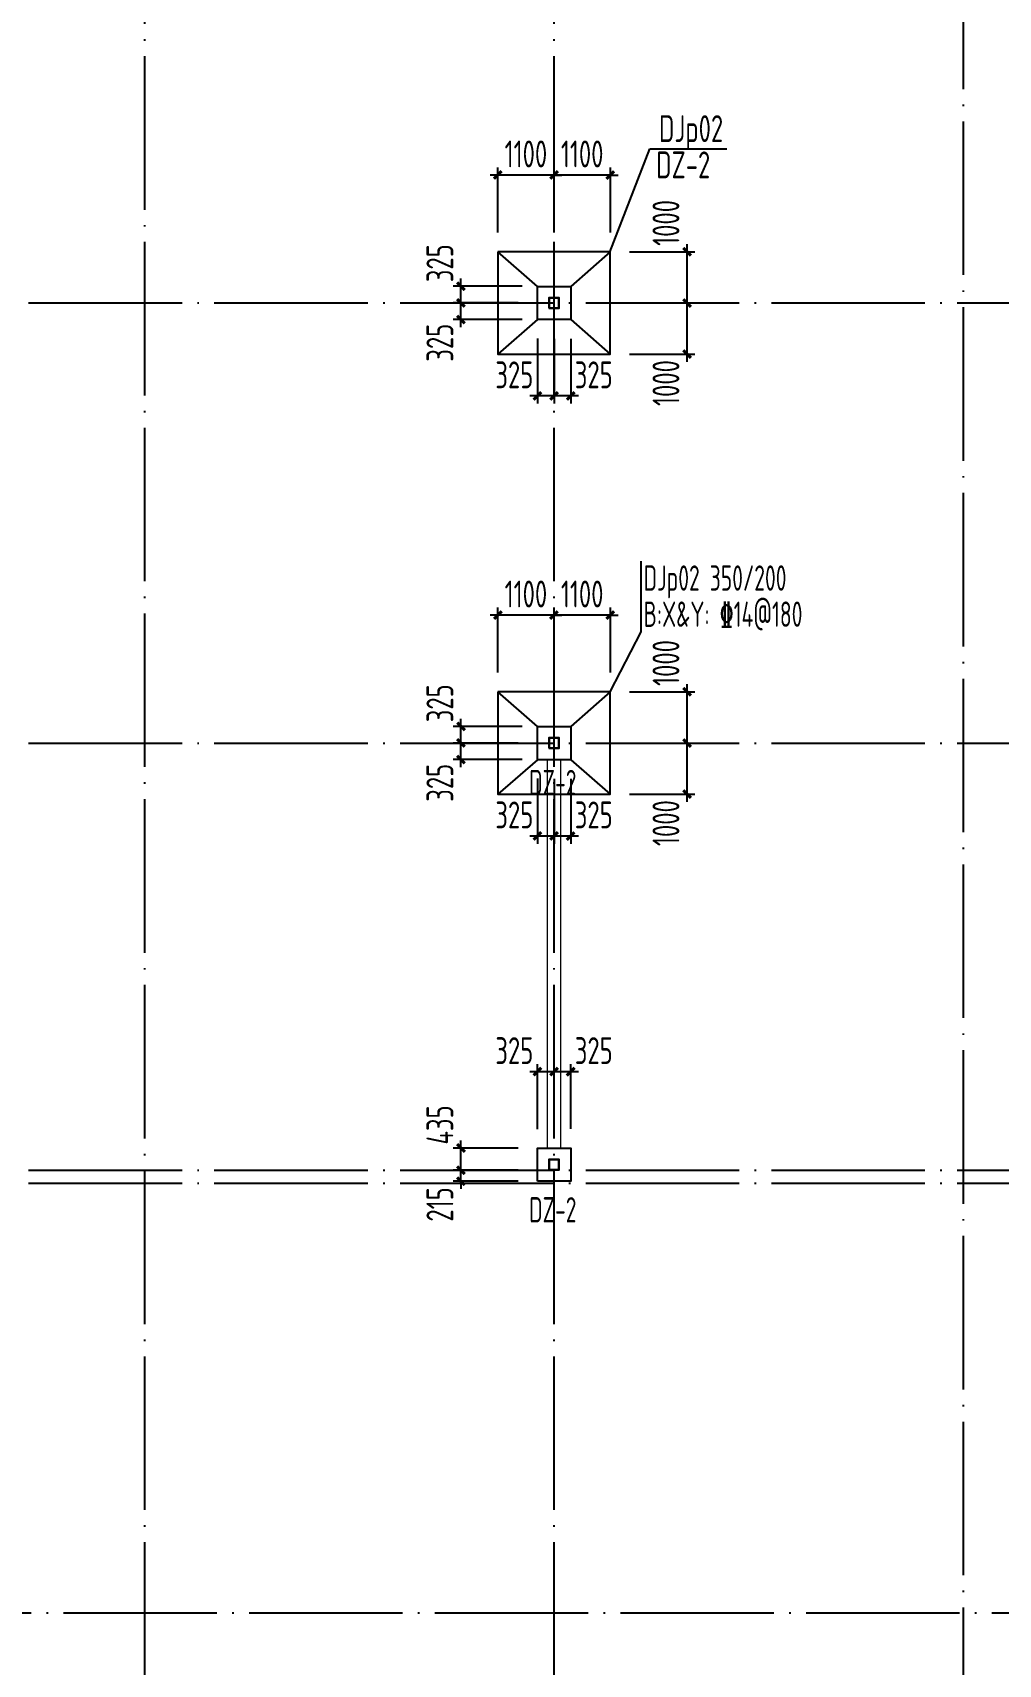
# Model space of a CAD drawing. Extents: x 899043 to 2598688, y -137197 to 211789.
# Drawn here: x 1148615 to 1167493, y 37946 to 69834 of the extents above; entities that cross this region are included whole.
import ezdxf

# ---------------------------------------------------------------- set-up
doc = ezdxf.new("R2010")
doc.units = 0
doc.header["$LTSCALE"] = 1500
doc.header["$MEASUREMENT"] = 0
doc.linetypes.add('DOTE', pattern=[2.42, 2, -0.2, 0.02, -0.2])
for name, color, linetype in [('AXIS', 3, 'Continuous'), ('BASE', 7, 'Continuous'), ('BASE_DIM', 3, 'Continuous'), ('BASE_NUM', 7, 'Continuous'), ('BASE_TEXT', 7, 'Continuous'), ('DIM', 3, 'Continuous'), ('M_Prof', 2, 'Continuous'), ('TEXT', 7, 'Continuous')]:
    doc.layers.add(name, color=color, linetype=linetype)
doc.layers.add('钢板标注', color=9, linetype='Continuous', lineweight=18)
doc.styles.add('H360', font='Tssdeng.shx', dxfattribs={"width": 0.65, "height": 360, "bigfont": 'tssdchn.shx'})
doc.styles.add('TSSD_Dimension', font='Tssdeng.shx', dxfattribs={"width": 0.7, "bigfont": 'hztxt.shx'})
doc.styles.add('TSSD_Label', font='Tssdeng.shx', dxfattribs={"width": 0.7, "bigfont": 'hztxt.shx'})
doc.dimstyles.new('TSSD_150_150', dxfattribs={"dimtxt": 525, "dimasz": 150, "dimexe": 150, "dimexo": 375, "dimgap": 150, "dimtad": 1, "dimdec": 0, "dimzin": 0, "dimdsep": 46, "dimtxsty": 'TSSD_Dimension', "dimblk": 'ARCHTICK', "dimblk1": 'ARCHTICK', "dimblk2": 'ARCHTICK', "dimcen": 0, "dimdle": 150, "dimclrt": 7, "dimadec": 0, "dimazin": 0, "dimtfac": 1, "dimtdec": 0, "dimtix": 1, "dimtmove": 2, "dimatfit": 3, "dimfxl": 0, "dimtolj": 1, "dimtzin": 0, "dimarcsym": 0})

# ---------------------------------------------------------------- blocks, each defined once
blk = doc.blocks.new('A$C5AF141BB')
at = {"layer": 'AXIS', "color": 253, "linetype": 'DOTE'}
for p, q in [((8000, -5247.5), (8000, 123526.9)), ((16000, -5247.5), (16000, 123526.9)), ((24000, 123526.9), (24000, -5247.5)), ((-26941.1, 25600), (36323.2, 25600)), ((-26941.1, 17000), (36323.2, 17000)), ((-26941.1, 8650), (36323.2, 8650)), ((-26941.1, 8400), (36323.2, 8400)), ((-26262.1, 0), (36364.3, 0))]:
    blk.add_line(p, q, dxfattribs=at)
blk = doc.blocks.new('A$C0BB32EA6')
at = {"layer": 'M_Prof'}
for points in [[(37900, -93900), (38100, -93900), (38100, -93700), (37900, -93700)], [(37906, -93894), (38094, -93894), (38094, -93706), (37906, -93706)], [(37900, -102500), (38100, -102500), (38100, -102300), (37900, -102300)], [(37906, -102494), (38094, -102494), (38094, -102306), (37906, -102306)], [(37900, -110740), (38100, -110740), (38100, -110540), (37900, -110540)], [(37906, -110734), (38094, -110734), (38094, -110546), (37906, -110546)]]:
    blk.add_lwpolyline(points, close=True, dxfattribs=at)
blk = doc.blocks.new('A$C2EA612DB')
at = {"layer": 'M_Prof'}
blk.add_blockref('A$C0BB32EA6', (-54000, 110765), dxfattribs=at)
blk = doc.blocks.new('_ArchTick')
at = {"color": 0, "linetype": 'ByBlock', "const_width": 0.4}
blk.add_lwpolyline([(-0.5, -0.5), (0.5, 0.5)], dxfattribs=at)
blk = doc.blocks.new('*D1401')
at = {"layer": 'BASE_DIM', "color": 0, "lineweight": -2}
for p, q in [((1158808, 67051), (1158658, 67051)), ((1158808, 65926), (1158808, 67201)), ((1159908, 67051), (1158808, 67051)), ((1159908, 65926), (1159908, 67201)), ((1159908, 67051), (1160058, 67051))]:
    blk.add_line(p, q, dxfattribs=at)
at = {"layer": 'Defpoints', "color": 0}
for p in [(1158808, 67051), (1158808, 65551), (1159908, 65551)]:
    blk.add_point(p, dxfattribs=at)
at = {"layer": 'BASE_DIM', "color": 0, "lineweight": -2, "xscale": 150, "yscale": 150, "zscale": 150}
for p, rotation in [((1158808, 67051), 359.9999997668615), ((1159908, 67051), 179.9999997668616)]:
    blk.add_blockref('_ArchTick', p, dxfattribs=dict(at, rotation=rotation))
at = {"layer": 'BASE_DIM', "color": 7, "insert": (1159358, 67463), "char_height": 525, "attachment_point": 5, "rotation": 360, "style": 'TSSD_Dimension'}
blk.add_mtext('\\A1;1100', dxfattribs=at)
blk = doc.blocks.new('*D1402')
at = {"layer": 'BASE_DIM', "color": 0, "lineweight": -2}
for p, q in [((1157708, 67051), (1157558, 67051)), ((1157708, 65926), (1157708, 67201)), ((1158808, 67051), (1157708, 67051)), ((1158808, 65926), (1158808, 67201)), ((1158808, 67051), (1158958, 67051))]:
    blk.add_line(p, q, dxfattribs=at)
at = {"layer": 'Defpoints', "color": 0}
for p in [(1157708, 67051), (1157708, 65551), (1158808, 65551)]:
    blk.add_point(p, dxfattribs=at)
at = {"layer": 'BASE_DIM', "color": 0, "lineweight": -2, "xscale": 150, "yscale": 150, "zscale": 150}
for p, rotation in [((1157708, 67051), 359.9999997668494), ((1158808, 67051), 179.9999997668494)]:
    blk.add_blockref('_ArchTick', p, dxfattribs=dict(at, rotation=rotation))
at = {"layer": 'BASE_DIM', "color": 7, "insert": (1158258, 67463), "char_height": 525, "attachment_point": 5, "rotation": 360, "style": 'TSSD_Dimension'}
blk.add_mtext('\\A1;1100', dxfattribs=at)
blk = doc.blocks.new('*D1403')
at = {"layer": 'BASE_DIM', "color": 0, "lineweight": -2}
for p, q in [((1160283, 64551), (1161558, 64551)), ((1161408, 63401), (1161408, 64701)), ((1160283, 63551), (1161558, 63551))]:
    blk.add_line(p, q, dxfattribs=at)
at = {"layer": 'Defpoints', "color": 0}
for p in [(1159908, 64551), (1161408, 64551), (1159908, 63551)]:
    blk.add_point(p, dxfattribs=at)
at = {"layer": 'BASE_DIM', "color": 0, "lineweight": -2, "xscale": 150, "yscale": 150, "zscale": 150}
for p, rotation in [((1161408, 64551), 90), ((1161408, 63551), 270)]:
    blk.add_blockref('_ArchTick', p, dxfattribs=dict(at, rotation=rotation))
at = {"layer": 'BASE_DIM', "color": 7, "insert": (1160995, 62986), "char_height": 525, "attachment_point": 5, "rotation": 90, "style": 'TSSD_Dimension'}
blk.add_mtext('\\A1;1000', dxfattribs=at)
blk = doc.blocks.new('*D1404')
at = {"layer": 'BASE_DIM', "color": 0, "lineweight": -2}
for p, q in [((1161408, 64401), (1161408, 65701)), ((1160283, 65551), (1161558, 65551)), ((1160283, 64551), (1161558, 64551))]:
    blk.add_line(p, q, dxfattribs=at)
at = {"layer": 'Defpoints', "color": 0}
for p in [(1159908, 65551), (1161408, 65551), (1159908, 64551)]:
    blk.add_point(p, dxfattribs=at)
at = {"layer": 'BASE_DIM', "color": 0, "lineweight": -2, "xscale": 150, "yscale": 150, "zscale": 150}
for p, rotation in [((1161408, 65551), 90), ((1161408, 64551), 270)]:
    blk.add_blockref('_ArchTick', p, dxfattribs=dict(at, rotation=rotation))
at = {"layer": 'BASE_DIM', "color": 7, "insert": (1160995, 66115), "char_height": 525, "attachment_point": 5, "rotation": 90, "style": 'TSSD_Dimension'}
blk.add_mtext('\\A1;1000', dxfattribs=at)
blk = doc.blocks.new('*D1405')
at = {"layer": 'Defpoints', "color": 0}
for p in [(1158808, 64226), (1159133, 64226), (1158808, 62733)]:
    blk.add_point(p, dxfattribs=at)
at = {"layer": 'DIM', "color": 0, "lineweight": -2}
for p, q in [((1158808, 63851), (1158808, 62583)), ((1159133, 63851), (1159133, 62583)), ((1159283, 62733), (1158658, 62733))]:
    blk.add_line(p, q, dxfattribs=at)
at = {"layer": 'DIM', "color": 0, "lineweight": -2, "xscale": 150, "yscale": 150, "zscale": 150}
for p, rotation in [((1158808, 62733), 179.9999997732164), ((1159133, 62733), 359.9999997732164)]:
    blk.add_blockref('_ArchTick', p, dxfattribs=dict(at, rotation=rotation))
at = {"layer": 'DIM', "color": 7, "insert": (1159584, 63146), "char_height": 525, "attachment_point": 5, "rotation": 360, "style": 'TSSD_Dimension'}
blk.add_mtext('\\A1;325', dxfattribs=at)
blk = doc.blocks.new('*D1406')
at = {"layer": 'Defpoints', "color": 0}
for p in [(1158483, 64231), (1158808, 64226), (1158483, 62733)]:
    blk.add_point(p, dxfattribs=at)
at = {"layer": 'DIM', "color": 0, "lineweight": -2}
for p, q in [((1158483, 63856), (1158483, 62583)), ((1158808, 63851), (1158808, 62583)), ((1158958, 62733), (1158333, 62733))]:
    blk.add_line(p, q, dxfattribs=at)
at = {"layer": 'DIM', "color": 0, "lineweight": -2, "xscale": 150, "yscale": 150, "zscale": 150}
for p, rotation in [((1158483, 62733), 179.9999997732164), ((1158808, 62733), 359.9999997732164)]:
    blk.add_blockref('_ArchTick', p, dxfattribs=dict(at, rotation=rotation))
at = {"layer": 'DIM', "color": 7, "insert": (1158031, 63146), "char_height": 525, "attachment_point": 5, "rotation": 360, "style": 'TSSD_Dimension'}
blk.add_mtext('\\A1;325', dxfattribs=at)
blk = doc.blocks.new('*D1407')
at = {"layer": 'Defpoints', "color": 0}
for p in [(1156988, 64551), (1158483, 64551), (1158560, 64226)]:
    blk.add_point(p, dxfattribs=at)
at = {"layer": 'DIM', "color": 0, "lineweight": -2}
for p, q in [((1158108, 64551), (1156838, 64551)), ((1156988, 64076), (1156988, 64701)), ((1158185, 64226), (1156838, 64226))]:
    blk.add_line(p, q, dxfattribs=at)
at = {"layer": 'DIM', "color": 0, "lineweight": -2, "xscale": 150, "yscale": 150, "zscale": 150}
for p, rotation in [((1156988, 64551), 90), ((1156988, 64226), 270)]:
    blk.add_blockref('_ArchTick', p, dxfattribs=dict(at, rotation=rotation))
at = {"layer": 'DIM', "color": 7, "insert": (1156576, 63774), "char_height": 525, "attachment_point": 5, "rotation": 90, "style": 'TSSD_Dimension'}
blk.add_mtext('\\A1;325', dxfattribs=at)
blk = doc.blocks.new('*D1408')
at = {"layer": 'Defpoints', "color": 0}
for p in [(1156988, 64876), (1158561, 64876), (1158483, 64551)]:
    blk.add_point(p, dxfattribs=at)
at = {"layer": 'DIM', "color": 0, "lineweight": -2}
for p, q in [((1158186, 64876), (1156838, 64876)), ((1156988, 64401), (1156988, 65026)), ((1158108, 64551), (1156838, 64551))]:
    blk.add_line(p, q, dxfattribs=at)
at = {"layer": 'DIM', "color": 0, "lineweight": -2, "xscale": 150, "yscale": 150, "zscale": 150}
for p, rotation in [((1156988, 64876), 90), ((1156988, 64551), 270)]:
    blk.add_blockref('_ArchTick', p, dxfattribs=dict(at, rotation=rotation))
at = {"layer": 'DIM', "color": 7, "insert": (1156576, 65327), "char_height": 525, "attachment_point": 5, "rotation": 90, "style": 'TSSD_Dimension'}
blk.add_mtext('\\A1;325', dxfattribs=at)
blk = doc.blocks.new('*D1785')
at = {"layer": 'BASE_DIM', "color": 0, "lineweight": -2}
for p, q in [((1158808, 67051), (1158658, 67051)), ((1158808, 65926), (1158808, 67201)), ((1159908, 67051), (1158808, 67051)), ((1159908, 65926), (1159908, 67201)), ((1159908, 67051), (1160058, 67051))]:
    blk.add_line(p, q, dxfattribs=at)
at = {"layer": 'Defpoints', "color": 0}
for p in [(1158808, 67051), (1158808, 65551), (1159908, 65551)]:
    blk.add_point(p, dxfattribs=at)
at = {"layer": 'BASE_DIM', "color": 0, "lineweight": -2, "xscale": 150, "yscale": 150, "zscale": 150}
for p, rotation in [((1158808, 67051), 359.9999997668615), ((1159908, 67051), 179.9999997668616)]:
    blk.add_blockref('_ArchTick', p, dxfattribs=dict(at, rotation=rotation))
at = {"layer": 'BASE_DIM', "color": 7, "insert": (1159358, 67463), "char_height": 525, "attachment_point": 5, "rotation": 360, "style": 'TSSD_Dimension'}
blk.add_mtext('\\A1;1100', dxfattribs=at)
blk = doc.blocks.new('*D1786')
at = {"layer": 'BASE_DIM', "color": 0, "lineweight": -2}
for p, q in [((1157708, 67051), (1157558, 67051)), ((1157708, 65926), (1157708, 67201)), ((1158808, 67051), (1157708, 67051)), ((1158808, 65926), (1158808, 67201)), ((1158808, 67051), (1158958, 67051))]:
    blk.add_line(p, q, dxfattribs=at)
at = {"layer": 'Defpoints', "color": 0}
for p in [(1157708, 67051), (1157708, 65551), (1158808, 65551)]:
    blk.add_point(p, dxfattribs=at)
at = {"layer": 'BASE_DIM', "color": 0, "lineweight": -2, "xscale": 150, "yscale": 150, "zscale": 150}
for p, rotation in [((1157708, 67051), 359.9999997668494), ((1158808, 67051), 179.9999997668494)]:
    blk.add_blockref('_ArchTick', p, dxfattribs=dict(at, rotation=rotation))
at = {"layer": 'BASE_DIM', "color": 7, "insert": (1158258, 67463), "char_height": 525, "attachment_point": 5, "rotation": 360, "style": 'TSSD_Dimension'}
blk.add_mtext('\\A1;1100', dxfattribs=at)
blk = doc.blocks.new('*D1787')
at = {"layer": 'BASE_DIM', "color": 0, "lineweight": -2}
for p, q in [((1160283, 64551), (1161558, 64551)), ((1161408, 63401), (1161408, 64701)), ((1160283, 63551), (1161558, 63551))]:
    blk.add_line(p, q, dxfattribs=at)
at = {"layer": 'Defpoints', "color": 0}
for p in [(1159908, 64551), (1161408, 64551), (1159908, 63551)]:
    blk.add_point(p, dxfattribs=at)
at = {"layer": 'BASE_DIM', "color": 0, "lineweight": -2, "xscale": 150, "yscale": 150, "zscale": 150}
for p, rotation in [((1161408, 64551), 90), ((1161408, 63551), 270)]:
    blk.add_blockref('_ArchTick', p, dxfattribs=dict(at, rotation=rotation))
at = {"layer": 'BASE_DIM', "color": 7, "insert": (1160995, 62986), "char_height": 525, "attachment_point": 5, "rotation": 90, "style": 'TSSD_Dimension'}
blk.add_mtext('\\A1;1000', dxfattribs=at)
blk = doc.blocks.new('*D1788')
at = {"layer": 'BASE_DIM', "color": 0, "lineweight": -2}
for p, q in [((1161408, 64401), (1161408, 65701)), ((1160283, 65551), (1161558, 65551)), ((1160283, 64551), (1161558, 64551))]:
    blk.add_line(p, q, dxfattribs=at)
at = {"layer": 'Defpoints', "color": 0}
for p in [(1159908, 65551), (1161408, 65551), (1159908, 64551)]:
    blk.add_point(p, dxfattribs=at)
at = {"layer": 'BASE_DIM', "color": 0, "lineweight": -2, "xscale": 150, "yscale": 150, "zscale": 150}
for p, rotation in [((1161408, 65551), 90), ((1161408, 64551), 270)]:
    blk.add_blockref('_ArchTick', p, dxfattribs=dict(at, rotation=rotation))
at = {"layer": 'BASE_DIM', "color": 7, "insert": (1160995, 66115), "char_height": 525, "attachment_point": 5, "rotation": 90, "style": 'TSSD_Dimension'}
blk.add_mtext('\\A1;1000', dxfattribs=at)
blk = doc.blocks.new('*D1789')
at = {"layer": 'Defpoints', "color": 0}
for p in [(1158808, 64226), (1159133, 64226), (1158808, 62733)]:
    blk.add_point(p, dxfattribs=at)
at = {"layer": 'DIM', "color": 0, "lineweight": -2}
for p, q in [((1158808, 63851), (1158808, 62583)), ((1159133, 63851), (1159133, 62583)), ((1159283, 62733), (1158658, 62733))]:
    blk.add_line(p, q, dxfattribs=at)
at = {"layer": 'DIM', "color": 0, "lineweight": -2, "xscale": 150, "yscale": 150, "zscale": 150}
for p, rotation in [((1158808, 62733), 179.9999997732164), ((1159133, 62733), 359.9999997732164)]:
    blk.add_blockref('_ArchTick', p, dxfattribs=dict(at, rotation=rotation))
at = {"layer": 'DIM', "color": 7, "insert": (1159584, 63146), "char_height": 525, "attachment_point": 5, "rotation": 360, "style": 'TSSD_Dimension'}
blk.add_mtext('\\A1;325', dxfattribs=at)
blk = doc.blocks.new('*D1790')
at = {"layer": 'Defpoints', "color": 0}
for p in [(1158483, 64231), (1158808, 64226), (1158483, 62733)]:
    blk.add_point(p, dxfattribs=at)
at = {"layer": 'DIM', "color": 0, "lineweight": -2}
for p, q in [((1158483, 63856), (1158483, 62583)), ((1158808, 63851), (1158808, 62583)), ((1158958, 62733), (1158333, 62733))]:
    blk.add_line(p, q, dxfattribs=at)
at = {"layer": 'DIM', "color": 0, "lineweight": -2, "xscale": 150, "yscale": 150, "zscale": 150}
for p, rotation in [((1158483, 62733), 179.9999997732164), ((1158808, 62733), 359.9999997732164)]:
    blk.add_blockref('_ArchTick', p, dxfattribs=dict(at, rotation=rotation))
at = {"layer": 'DIM', "color": 7, "insert": (1158031, 63146), "char_height": 525, "attachment_point": 5, "rotation": 360, "style": 'TSSD_Dimension'}
blk.add_mtext('\\A1;325', dxfattribs=at)
blk = doc.blocks.new('*D1791')
at = {"layer": 'Defpoints', "color": 0}
for p in [(1156988, 64551), (1158483, 64551), (1158560, 64226)]:
    blk.add_point(p, dxfattribs=at)
at = {"layer": 'DIM', "color": 0, "lineweight": -2}
for p, q in [((1158108, 64551), (1156838, 64551)), ((1156988, 64076), (1156988, 64701)), ((1158185, 64226), (1156838, 64226))]:
    blk.add_line(p, q, dxfattribs=at)
at = {"layer": 'DIM', "color": 0, "lineweight": -2, "xscale": 150, "yscale": 150, "zscale": 150}
for p, rotation in [((1156988, 64551), 90), ((1156988, 64226), 270)]:
    blk.add_blockref('_ArchTick', p, dxfattribs=dict(at, rotation=rotation))
at = {"layer": 'DIM', "color": 7, "insert": (1156576, 63774), "char_height": 525, "attachment_point": 5, "rotation": 90, "style": 'TSSD_Dimension'}
blk.add_mtext('\\A1;325', dxfattribs=at)
blk = doc.blocks.new('*D1792')
at = {"layer": 'Defpoints', "color": 0}
for p in [(1156988, 64876), (1158561, 64876), (1158483, 64551)]:
    blk.add_point(p, dxfattribs=at)
at = {"layer": 'DIM', "color": 0, "lineweight": -2}
for p, q in [((1158186, 64876), (1156838, 64876)), ((1156988, 64401), (1156988, 65026)), ((1158108, 64551), (1156838, 64551))]:
    blk.add_line(p, q, dxfattribs=at)
at = {"layer": 'DIM', "color": 0, "lineweight": -2, "xscale": 150, "yscale": 150, "zscale": 150}
for p, rotation in [((1156988, 64876), 90), ((1156988, 64551), 270)]:
    blk.add_blockref('_ArchTick', p, dxfattribs=dict(at, rotation=rotation))
at = {"layer": 'DIM', "color": 7, "insert": (1156576, 65327), "char_height": 525, "attachment_point": 5, "rotation": 90, "style": 'TSSD_Dimension'}
blk.add_mtext('\\A1;325', dxfattribs=at)
blk = doc.blocks.new('*D1793')
at = {"layer": 'BASE_DIM', "color": 0, "lineweight": -2}
for p, q in [((1158808, 58451), (1158658, 58451)), ((1158808, 57326), (1158808, 58601)), ((1159908, 58451), (1158808, 58451)), ((1159908, 57326), (1159908, 58601)), ((1159908, 58451), (1160058, 58451))]:
    blk.add_line(p, q, dxfattribs=at)
at = {"layer": 'Defpoints', "color": 0}
for p in [(1158808, 58451), (1158808, 56951), (1159908, 56951)]:
    blk.add_point(p, dxfattribs=at)
at = {"layer": 'BASE_DIM', "color": 0, "lineweight": -2, "xscale": 150, "yscale": 150, "zscale": 150}
for p, rotation in [((1158808, 58451), 359.9999997668615), ((1159908, 58451), 179.9999997668616)]:
    blk.add_blockref('_ArchTick', p, dxfattribs=dict(at, rotation=rotation))
at = {"layer": 'BASE_DIM', "color": 7, "insert": (1159358, 58863), "char_height": 525, "attachment_point": 5, "rotation": 360, "style": 'TSSD_Dimension'}
blk.add_mtext('\\A1;1100', dxfattribs=at)
blk = doc.blocks.new('*D1794')
at = {"layer": 'BASE_DIM', "color": 0, "lineweight": -2}
for p, q in [((1157708, 58451), (1157558, 58451)), ((1157708, 57326), (1157708, 58601)), ((1158808, 58451), (1157708, 58451)), ((1158808, 57326), (1158808, 58601)), ((1158808, 58451), (1158958, 58451))]:
    blk.add_line(p, q, dxfattribs=at)
at = {"layer": 'Defpoints', "color": 0}
for p in [(1157708, 58451), (1157708, 56951), (1158808, 56951)]:
    blk.add_point(p, dxfattribs=at)
at = {"layer": 'BASE_DIM', "color": 0, "lineweight": -2, "xscale": 150, "yscale": 150, "zscale": 150}
for p, rotation in [((1157708, 58451), 359.9999997668494), ((1158808, 58451), 179.9999997668494)]:
    blk.add_blockref('_ArchTick', p, dxfattribs=dict(at, rotation=rotation))
at = {"layer": 'BASE_DIM', "color": 7, "insert": (1158258, 58863), "char_height": 525, "attachment_point": 5, "rotation": 360, "style": 'TSSD_Dimension'}
blk.add_mtext('\\A1;1100', dxfattribs=at)
blk = doc.blocks.new('*D1795')
at = {"layer": 'BASE_DIM', "color": 0, "lineweight": -2}
for p, q in [((1160283, 55951), (1161558, 55951)), ((1161408, 54801), (1161408, 56101)), ((1160283, 54951), (1161558, 54951))]:
    blk.add_line(p, q, dxfattribs=at)
at = {"layer": 'Defpoints', "color": 0}
for p in [(1159908, 55951), (1161408, 55951), (1159908, 54951)]:
    blk.add_point(p, dxfattribs=at)
at = {"layer": 'BASE_DIM', "color": 0, "lineweight": -2, "xscale": 150, "yscale": 150, "zscale": 150}
for p, rotation in [((1161408, 55951), 90), ((1161408, 54951), 270)]:
    blk.add_blockref('_ArchTick', p, dxfattribs=dict(at, rotation=rotation))
at = {"layer": 'BASE_DIM', "color": 7, "insert": (1160995, 54386), "char_height": 525, "attachment_point": 5, "rotation": 90, "style": 'TSSD_Dimension'}
blk.add_mtext('\\A1;1000', dxfattribs=at)
blk = doc.blocks.new('*D1796')
at = {"layer": 'BASE_DIM', "color": 0, "lineweight": -2}
for p, q in [((1161408, 55801), (1161408, 57101)), ((1160283, 56951), (1161558, 56951)), ((1160283, 55951), (1161558, 55951))]:
    blk.add_line(p, q, dxfattribs=at)
at = {"layer": 'Defpoints', "color": 0}
for p in [(1159908, 56951), (1161408, 56951), (1159908, 55951)]:
    blk.add_point(p, dxfattribs=at)
at = {"layer": 'BASE_DIM', "color": 0, "lineweight": -2, "xscale": 150, "yscale": 150, "zscale": 150}
for p, rotation in [((1161408, 56951), 90), ((1161408, 55951), 270)]:
    blk.add_blockref('_ArchTick', p, dxfattribs=dict(at, rotation=rotation))
at = {"layer": 'BASE_DIM', "color": 7, "insert": (1160995, 57515), "char_height": 525, "attachment_point": 5, "rotation": 90, "style": 'TSSD_Dimension'}
blk.add_mtext('\\A1;1000', dxfattribs=at)
blk = doc.blocks.new('*D1797')
at = {"layer": 'Defpoints', "color": 0}
for p in [(1158808, 55626), (1159133, 55626), (1158808, 54133)]:
    blk.add_point(p, dxfattribs=at)
at = {"layer": 'DIM', "color": 0, "lineweight": -2}
for p, q in [((1158808, 55251), (1158808, 53983)), ((1159133, 55251), (1159133, 53983)), ((1159283, 54133), (1158658, 54133))]:
    blk.add_line(p, q, dxfattribs=at)
at = {"layer": 'DIM', "color": 0, "lineweight": -2, "xscale": 150, "yscale": 150, "zscale": 150}
for p, rotation in [((1158808, 54133), 179.9999997732164), ((1159133, 54133), 359.9999997732164)]:
    blk.add_blockref('_ArchTick', p, dxfattribs=dict(at, rotation=rotation))
at = {"layer": 'DIM', "color": 7, "insert": (1159584, 54546), "char_height": 525, "attachment_point": 5, "rotation": 360, "style": 'TSSD_Dimension'}
blk.add_mtext('\\A1;325', dxfattribs=at)
blk = doc.blocks.new('*D1798')
at = {"layer": 'Defpoints', "color": 0}
for p in [(1158483, 55631), (1158808, 55626), (1158483, 54133)]:
    blk.add_point(p, dxfattribs=at)
at = {"layer": 'DIM', "color": 0, "lineweight": -2}
for p, q in [((1158483, 55256), (1158483, 53983)), ((1158808, 55251), (1158808, 53983)), ((1158958, 54133), (1158333, 54133))]:
    blk.add_line(p, q, dxfattribs=at)
at = {"layer": 'DIM', "color": 0, "lineweight": -2, "xscale": 150, "yscale": 150, "zscale": 150}
for p, rotation in [((1158483, 54133), 179.9999997732164), ((1158808, 54133), 359.9999997732164)]:
    blk.add_blockref('_ArchTick', p, dxfattribs=dict(at, rotation=rotation))
at = {"layer": 'DIM', "color": 7, "insert": (1158031, 54546), "char_height": 525, "attachment_point": 5, "rotation": 360, "style": 'TSSD_Dimension'}
blk.add_mtext('\\A1;325', dxfattribs=at)
blk = doc.blocks.new('*D1799')
at = {"layer": 'Defpoints', "color": 0}
for p in [(1156988, 55951), (1158483, 55951), (1158560, 55626)]:
    blk.add_point(p, dxfattribs=at)
at = {"layer": 'DIM', "color": 0, "lineweight": -2}
for p, q in [((1158108, 55951), (1156838, 55951)), ((1156988, 55476), (1156988, 56101)), ((1158185, 55626), (1156838, 55626))]:
    blk.add_line(p, q, dxfattribs=at)
at = {"layer": 'DIM', "color": 0, "lineweight": -2, "xscale": 150, "yscale": 150, "zscale": 150}
for p, rotation in [((1156988, 55951), 90), ((1156988, 55626), 270)]:
    blk.add_blockref('_ArchTick', p, dxfattribs=dict(at, rotation=rotation))
at = {"layer": 'DIM', "color": 7, "insert": (1156576, 55174), "char_height": 525, "attachment_point": 5, "rotation": 90, "style": 'TSSD_Dimension'}
blk.add_mtext('\\A1;325', dxfattribs=at)
blk = doc.blocks.new('*D1800')
at = {"layer": 'Defpoints', "color": 0}
for p in [(1156988, 56276), (1158561, 56276), (1158483, 55951)]:
    blk.add_point(p, dxfattribs=at)
at = {"layer": 'DIM', "color": 0, "lineweight": -2}
for p, q in [((1158186, 56276), (1156838, 56276)), ((1156988, 55801), (1156988, 56426)), ((1158108, 55951), (1156838, 55951))]:
    blk.add_line(p, q, dxfattribs=at)
at = {"layer": 'DIM', "color": 0, "lineweight": -2, "xscale": 150, "yscale": 150, "zscale": 150}
for p, rotation in [((1156988, 56276), 90), ((1156988, 55951), 270)]:
    blk.add_blockref('_ArchTick', p, dxfattribs=dict(at, rotation=rotation))
at = {"layer": 'DIM', "color": 7, "insert": (1156576, 56727), "char_height": 525, "attachment_point": 5, "rotation": 90, "style": 'TSSD_Dimension'}
blk.add_mtext('\\A1;325', dxfattribs=at)
blk = doc.blocks.new('*D1741')
at = {"layer": 'Defpoints', "color": 0}
for p in [(1158808, 49528), (1158808, 48036), (1159133, 48036)]:
    blk.add_point(p, dxfattribs=at)
at = {"layer": 'DIM', "color": 0, "lineweight": -2}
for p, q in [((1159283, 49528), (1158658, 49528)), ((1158808, 48411), (1158808, 49678)), ((1159133, 48411), (1159133, 49678))]:
    blk.add_line(p, q, dxfattribs=at)
at = {"layer": 'DIM', "color": 0, "lineweight": -2, "xscale": 150, "yscale": 150, "zscale": 150}
for p, rotation in [((1158808, 49528), 180.0000002267836), ((1159133, 49528), 2.267836318736727e-07)]:
    blk.add_blockref('_ArchTick', p, dxfattribs=dict(at, rotation=rotation))
at = {"layer": 'DIM', "color": 7, "insert": (1159584, 49940), "char_height": 525, "attachment_point": 5, "rotation": 0, "style": 'TSSD_Dimension'}
blk.add_mtext('\\A1;325', dxfattribs=at)
blk = doc.blocks.new('*D1742')
at = {"layer": 'Defpoints', "color": 0}
for p in [(1158483, 49528), (1158483, 48031), (1158808, 48036)]:
    blk.add_point(p, dxfattribs=at)
at = {"layer": 'DIM', "color": 0, "lineweight": -2}
for p, q in [((1158958, 49528), (1158333, 49528)), ((1158483, 48406), (1158483, 49678)), ((1158808, 48411), (1158808, 49678))]:
    blk.add_line(p, q, dxfattribs=at)
at = {"layer": 'DIM', "color": 0, "lineweight": -2, "xscale": 150, "yscale": 150, "zscale": 150}
for p, rotation in [((1158483, 49528), 180.0000002267836), ((1158808, 49528), 2.267836318736727e-07)]:
    blk.add_blockref('_ArchTick', p, dxfattribs=dict(at, rotation=rotation))
at = {"layer": 'DIM', "color": 7, "insert": (1158031, 49940), "char_height": 525, "attachment_point": 5, "rotation": 0, "style": 'TSSD_Dimension'}
blk.add_mtext('\\A1;325', dxfattribs=at)
blk = doc.blocks.new('*D1743')
at = {"layer": 'Defpoints', "color": 0}
for p in [(1156988, 47601), (1158483, 47601), (1158483, 47386)]:
    blk.add_point(p, dxfattribs=at)
at = {"layer": 'DIM', "color": 0, "lineweight": -2}
for p, q in [((1158108, 47601), (1156838, 47601)), ((1156988, 47601), (1156988, 47751)), ((1156988, 47386), (1156988, 47601)), ((1158108, 47386), (1156838, 47386)), ((1156988, 47386), (1156988, 47236))]:
    blk.add_line(p, q, dxfattribs=at)
at = {"layer": 'DIM', "color": 0, "lineweight": -2, "xscale": 150, "yscale": 150, "zscale": 150}
for p, rotation in [((1156988, 47601), 270), ((1156988, 47386), 90)]:
    blk.add_blockref('_ArchTick', p, dxfattribs=dict(at, rotation=rotation))
at = {"layer": 'DIM', "color": 7, "insert": (1156576, 46934), "char_height": 525, "attachment_point": 5, "rotation": 90, "style": 'TSSD_Dimension'}
blk.add_mtext('\\A1;215', dxfattribs=at)
blk = doc.blocks.new('*D1744')
at = {"layer": 'Defpoints', "color": 0}
for p in [(1156988, 48036), (1158483, 48036), (1158483, 47601)]:
    blk.add_point(p, dxfattribs=at)
at = {"layer": 'DIM', "color": 0, "lineweight": -2}
for p, q in [((1156988, 47451), (1156988, 48186)), ((1158108, 48036), (1156838, 48036)), ((1158108, 47601), (1156838, 47601))]:
    blk.add_line(p, q, dxfattribs=at)
at = {"layer": 'DIM', "color": 0, "lineweight": -2, "xscale": 150, "yscale": 150, "zscale": 150}
for p, rotation in [((1156988, 48036), 90), ((1156988, 47601), 270)]:
    blk.add_blockref('_ArchTick', p, dxfattribs=dict(at, rotation=rotation))
at = {"layer": 'DIM', "color": 7, "insert": (1156576, 48487), "char_height": 525, "attachment_point": 5, "rotation": 90, "style": 'TSSD_Dimension'}
blk.add_mtext('\\A1;435', dxfattribs=at)

msp = doc.modelspace()

# ---------------------------------------------------------------- linework, layer by layer
at = {"linetype": 'ByBlock'}
for p, q in [((1160507.7, 58126.1), (1160507.7, 59504.1)), ((1159907.8, 56950.6), (1160507.7, 58126.1))]:
    msp.add_line(p, q, dxfattribs=at)
at = {"layer": 'BASE'}
for p, q in [((1158482.8, 64875.6), (1157707.8, 65550.6)), ((1158482.8, 64875.6), (1157707.8, 65550.6)), ((1159907.8, 65550.6), (1159132.8, 64875.6)), ((1159907.8, 65550.6), (1159132.8, 64875.6)), ((1158482.8, 64225.6), (1157707.8, 63550.6)), ((1158482.8, 64225.6), (1157707.8, 63550.6)), ((1159132.8, 64225.6), (1159907.8, 63550.6)), ((1159132.8, 64225.6), (1159907.8, 63550.6)), ((1158482.8, 56275.6), (1157707.8, 56950.6)), ((1159907.8, 56950.6), (1159132.8, 56275.6)), ((1158482.8, 55625.6), (1157707.8, 54950.6)), ((1159132.8, 55625.6), (1159907.8, 54950.6))]:
    msp.add_line(p, q, dxfattribs=at)
for points in [[(1157707.8, 65550.6), (1157707.8, 63550.6), (1159907.8, 63550.6), (1159907.8, 65550.6)], [(1157707.8, 65550.6), (1157707.8, 63550.6), (1159907.8, 63550.6), (1159907.8, 65550.6)], [(1158482.8, 64225.6), (1158482.8, 64875.6), (1159132.8, 64875.6), (1159132.8, 64225.6)], [(1158482.8, 64225.6), (1158482.8, 64875.6), (1159132.8, 64875.6), (1159132.8, 64225.6)], [(1157707.8, 56950.6), (1157707.8, 54950.6), (1159907.8, 54950.6), (1159907.8, 56950.6)], [(1158482.8, 55625.6), (1158482.8, 56275.6), (1159132.8, 56275.6), (1159132.8, 55625.6)], [(1158482.8, 47385.6), (1158482.8, 48035.6), (1159132.8, 48035.6), (1159132.8, 47385.6)]]:
    msp.add_lwpolyline(points, close=True, dxfattribs=at)
at = {"layer": 'BASE_TEXT'}
for p, q in [((1159900.5, 65544.2), (1160681.7, 67562.7)), ((1159900.5, 65544.2), (1160681.7, 67562.7)), ((1160681.7, 67562.7), (1162187.9, 67562.7)), ((1160681.7, 67562.7), (1162187.9, 67562.7))]:
    msp.add_line(p, q, dxfattribs=at)
at = {"layer": '钢板标注', "color": 4, "linetype": 'ByBlock'}
for p, q in [((1158682.8, 48035.6), (1158682.8, 55625.6)), ((1158932.8, 55625.6), (1158932.8, 48035.6))]:
    msp.add_line(p, q, dxfattribs=at)

# ---------------------------------------------------------------- block references
at = {"layer": 'AXIS'}
for name, p in [('A$C5AF141BB', (1142807.8, 38950.6)), ('A$C2EA612DB', (1174807.8, 47585.6))]:
    msp.add_blockref(name, p, dxfattribs=at)

# ---------------------------------------------------------------- texts
at = {"layer": 'BASE_NUM', "style": 'TSSD_Label', "width": 0.7}
for s, p in [('DJp02', (1160859.2, 67695.3)), ('DJp02', (1160859.2, 67695.3)), ('DZ-2', (1160803.4, 66986.9)), ('DZ-2', (1160803.4, 66986.9))]:
    msp.add_text(s, height=525, dxfattribs=at).set_placement(p)
at = {"layer": 'TEXT', "style": 'H360', "width": 0.65}
for s, p in [('DJp02 350/200', (1160557.4, 58927.6)), ('B:X&Y: %%13214@180', (1160557.4, 58221.4)), ('DZ-2', (1158319.6, 54931.9)), ('DZ-2', (1158319.6, 46581.9))]:
    msp.add_text(s, height=495, dxfattribs=at).set_placement(p)

# ---------------------------------------------------------------- dimensions: what is measured, and where the dimension line sits
at = {"layer": 'BASE_DIM'}
for p1, p2, picture, middle in [((1158807.8, 65550.6), (1157707.8, 65550.6), '*D1402', (1158257.8, 67463.1)), ((1158807.8, 65550.6), (1157707.8, 65550.6), '*D1786', (1158257.8, 67463.1)), ((1159907.8, 65550.6), (1158807.8, 65550.6), '*D1401', (1159357.8, 67463.1)), ((1159907.8, 65550.6), (1158807.8, 65550.6), '*D1785', (1159357.8, 67463.1)), ((1158807.8, 56950.6), (1157707.8, 56950.6), '*D1794', (1158257.8, 58863.1)), ((1159907.8, 56950.6), (1158807.8, 56950.6), '*D1793', (1159357.8, 58863.1))]:
    dim = msp.add_aligned_dim(p1=p1, p2=p2, distance=-1500, dimstyle='TSSD_150_150', dxfattribs=at)
    dim.commit()
    dim.dimension.update_dxf_attribs({"geometry": picture, "text_midpoint": middle})
for base, p1, p2, picture, middle in [((1161407.8, 65550.6), (1159907.8, 64550.6), (1159907.8, 65550.6), '*D1404', (1160995.3, 66115.3)), ((1161407.8, 65550.6), (1159907.8, 64550.6), (1159907.8, 65550.6), '*D1788', (1160995.3, 66115.3)), ((1161407.8, 64550.6), (1159907.8, 63550.6), (1159907.8, 64550.6), '*D1403', (1160995.3, 62985.9)), ((1161407.8, 64550.6), (1159907.8, 63550.6), (1159907.8, 64550.6), '*D1787', (1160995.3, 62985.9)), ((1161407.8, 56950.6), (1159907.8, 55950.6), (1159907.8, 56950.6), '*D1796', (1160995.3, 57515.3)), ((1161407.8, 55950.6), (1159907.8, 54950.6), (1159907.8, 55950.6), '*D1795', (1160995.3, 54385.9))]:
    dim = msp.add_linear_dim(base=base, p1=p1, p2=p2, angle=90, dimstyle='TSSD_150_150', dxfattribs=at)
    dim.commit()
    dim.dimension.update_dxf_attribs({"geometry": picture, "text_midpoint": middle, "dimtype": 161})
at = {"layer": 'DIM'}
for base, p1, p2, angle, picture, middle in [((1156988.5, 64875.6), (1158482.8, 64550.6), (1158560.9, 64875.6), 90, '*D1408', (1156576, 65327.2)), ((1156988.5, 64875.6), (1158482.8, 64550.6), (1158560.9, 64875.6), 90, '*D1792', (1156576, 65327.2)), ((1156988.5, 64550.6), (1158560.2, 64225.6), (1158482.8, 64550.6), 90, '*D1407', (1156576, 63774)), ((1156988.5, 64550.6), (1158560.2, 64225.6), (1158482.8, 64550.6), 90, '*D1791', (1156576, 63774)), ((1158482.8, 62733.5), (1158807.8, 64225.6), (1158482.8, 64230.7), 180, '*D1406', (1158031.2, 63146)), ((1158482.8, 62733.5), (1158807.8, 64225.6), (1158482.8, 64230.7), 180, '*D1790', (1158031.2, 63146)), ((1158807.8, 62733.5), (1159132.8, 64225.6), (1158807.8, 64225.6), 180, '*D1405', (1159584.4, 63146)), ((1158807.8, 62733.5), (1159132.8, 64225.6), (1158807.8, 64225.6), 180, '*D1789', (1159584.4, 63146)), ((1156988.5, 56275.6), (1158482.8, 55950.6), (1158560.9, 56275.6), 90, '*D1800', (1156576, 56727.2)), ((1156988.5, 55950.6), (1158560.2, 55625.6), (1158482.8, 55950.6), 90, '*D1799', (1156576, 55174)), ((1158482.8, 54133.5), (1158807.8, 55625.6), (1158482.8, 55630.7), 180, '*D1798', (1158031.2, 54546)), ((1158807.8, 54133.5), (1159132.8, 55625.6), (1158807.8, 55625.6), 180, '*D1797', (1159584.4, 54546)), ((1158482.8, 49527.8), (1158807.8, 48035.6), (1158482.8, 48030.5), 180, '*D1742', (1158031.2, 49940.3)), ((1158807.8, 49527.8), (1159132.8, 48035.6), (1158807.8, 48035.6), 180, '*D1741', (1159584.4, 49940.3)), ((1156988.5, 48035.6), (1158482.8, 47600.6), (1158482.8, 48035.6), 90, '*D1744', (1156576, 48487.2)), ((1156988.5, 47600.6), (1158482.8, 47385.6), (1158482.8, 47600.6), 90, '*D1743', (1156576, 46934))]:
    dim = msp.add_linear_dim(base=base, p1=p1, p2=p2, angle=angle, dimstyle='TSSD_150_150', dxfattribs=at)
    dim.commit()
    dim.dimension.update_dxf_attribs({"geometry": picture, "text_midpoint": middle, "dimtype": 160})

doc.saveas('drawing.dxf')
